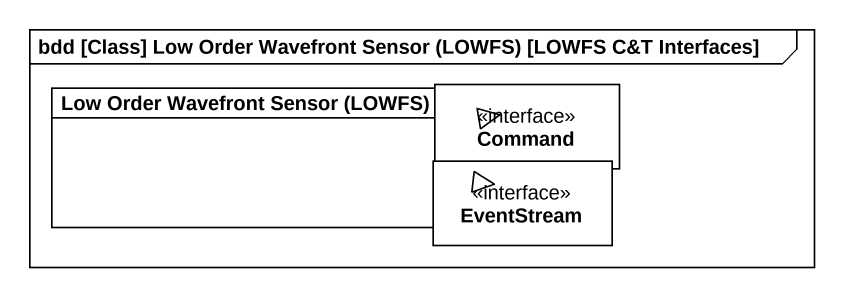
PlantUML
@startuml
mainframe bdd [Class] Low Order Wavefront Sensor (LOWFS) [LOWFS C&T Interfaces]
hide circle
hide empty members
class "Low Order Wavefront Sensor (LOWFS)" as Low_Order_Wavefront_Sensor
interface EventStream
interface Command
Low_Order_Wavefront_Sensor .right.|> EventStream
Low_Order_Wavefront_Sensor .right.|> Command
@enduml
